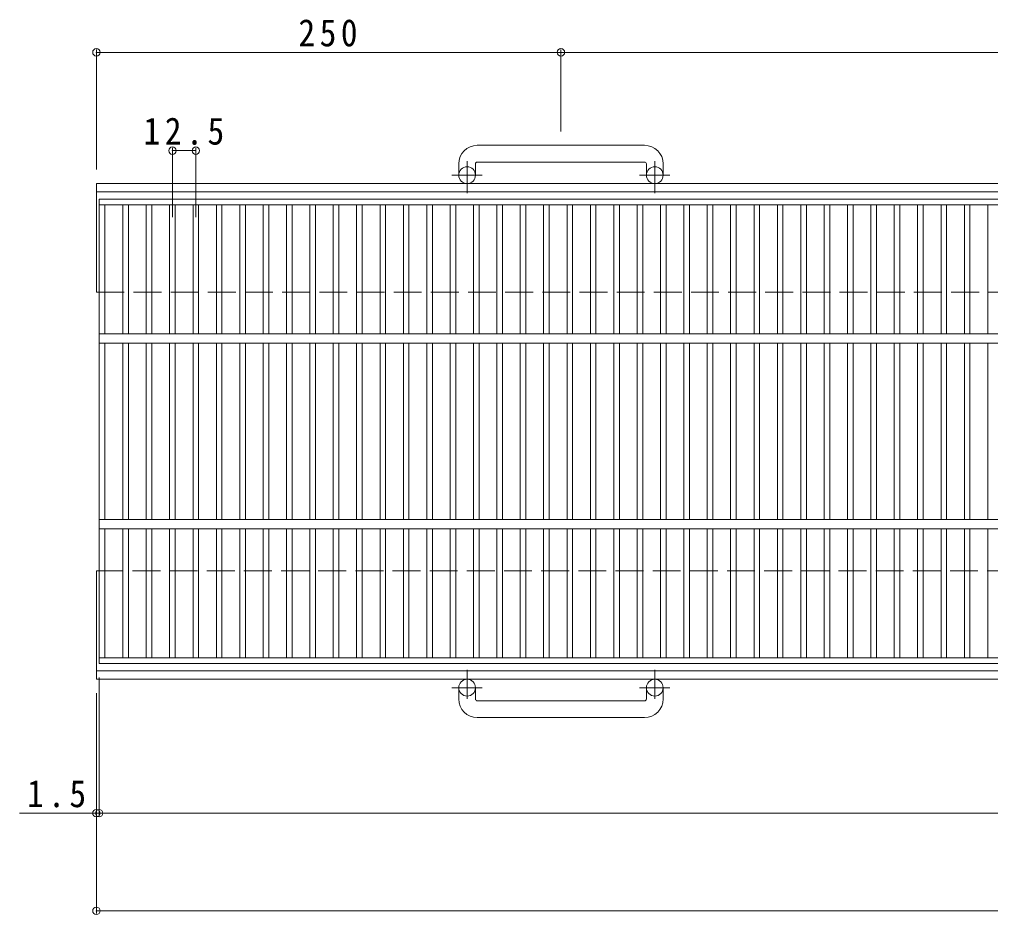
# Model space of a CAD drawing. Units: millimetres, scale not verified. Extents: x -892 to 900, y -688 to 591.
# Drawn here: x -892 to -370, y -11 to 471 of the extents above; entities that cross this region are included whole.
import ezdxf

# ---------------------------------------------------------------- set-up
doc = ezdxf.new("R2010")
doc.units = ezdxf.units.MM
doc.header["$LTSCALE"] = 5
doc.header["$PDMODE"] = 32
doc.header["$PDSIZE"] = 4
doc.linetypes.add('CHAIN1', pattern=[8, 5, -1, 1, -1])
doc.linetypes.add('DASHED3', pattern=[4, 3, -1])
for name, color, linetype, lineweight in [('B-1', 2, 'Continuous', 9), ('B-2', 3, 'Continuous', 9), ('B-4', 7, 'Continuous', 9)]:
    doc.layers.add(name, color=color, linetype=linetype, lineweight=lineweight)
doc.styles.add('ＭＳ ゴシック', font='')
doc.styles.get('ＭＳ ゴシック').set_extended_font_data('MS Gothic')

msp = doc.modelspace()

# ---------------------------------------------------------------- linework, layer by layer
at = {"layer": 'B-1'}
for p, q in [((-555.756, 403.393), (-645.756, 403.393)), ((-655.756, 393.393), (-655.756, 387.293)), ((-646.757, 393.393), (-646.757, 387.293)), ((-645.756, 394.393), (-555.756, 394.393)), ((-554.757, 393.393), (-554.757, 387.293)), ((-545.756, 393.393), (-545.756, 387.293)), ((-850.757, 382.793), (343.663, 382.793)), ((-850.757, 324.293), (-850.757, 382.793)), ((-850.757, 378.293), (343.663, 378.293)), ((-850.757, 115.792), (-850.757, 174.292)), ((343.663, 120.292), (-850.757, 120.292)), ((343.663, 115.792), (-850.757, 115.792)), ((-655.756, 105.193), (-655.756, 111.293)), ((-646.757, 105.193), (-646.757, 111.293)), ((-554.757, 105.193), (-554.757, 111.293)), ((-545.756, 105.193), (-545.756, 111.293)), ((-645.756, 104.193), (-555.756, 104.193)), ((-555.756, 95.193), (-645.756, 95.193))]:
    msp.add_line(p, q, dxfattribs=at)
at = {"layer": 'B-1', "linetype": 'CHAIN1'}
for p, q in [((-651.257, 377.686), (-651.257, 394.783)), ((-550.256, 377.686), (-550.256, 394.783)), ((-643.094, 387.293), (-659.501, 387.293)), ((-542.093, 387.293), (-558.5, 387.293)), ((-651.257, 120.9), (-651.257, 105.303)), ((-550.256, 120.9), (-550.256, 105.303)), ((-643.094, 111.293), (-659.501, 111.293)), ((-542.093, 111.293), (-558.5, 111.293))]:
    msp.add_line(p, q, dxfattribs=at)
at = {"layer": 'B-1', "linetype": 'DASHED3'}
for p, q in [((-850.757, 324.293), (343.663, 324.293)), ((343.663, 174.292), (-850.757, 174.292))]:
    msp.add_line(p, q, dxfattribs=at)
at = {"layer": 'B-1'}
for centre in [(-651.257, 387.293), (-550.257, 387.293), (-651.257, 111.293), (-550.257, 111.293)]:
    msp.add_circle(centre, 4.5, dxfattribs=at)
for centre, radius, start, end in [((-645.756, 393.393), 10, 90, 180), ((-555.756, 393.393), 10, 0, 90), ((-645.756, 393.393), 1, 90, 180), ((-555.756, 393.393), 1, 0, 90), ((-645.756, 105.193), 10, 180, 270), ((-645.756, 105.193), 1, 180, 270), ((-555.756, 105.193), 10, 270, 0), ((-555.756, 105.193), 1, 270, 0)]:
    msp.add_arc(centre, radius, start, end, dxfattribs=at)
at = {"layer": 'B-2'}
for p, q in [((-849.257, 374.293), (147.744, 374.293)), ((-849.257, 124.293), (-849.257, 374.293)), ((-849.257, 371.293), (147.744, 371.293)), ((-846.256, 301.793), (-846.256, 371.293)), ((-836.496, 371.293), (-836.496, 301.793)), ((-833.496, 371.293), (-833.496, 301.793)), ((-823.916, 371.293), (-823.916, 301.793)), ((-820.916, 371.293), (-820.916, 301.793)), ((-811.336, 371.293), (-811.336, 301.793)), ((-808.336, 371.293), (-808.336, 301.793)), ((-798.756, 371.293), (-798.756, 301.793)), ((-795.756, 371.293), (-795.756, 301.793)), ((-786.176, 371.293), (-786.176, 301.793)), ((-783.176, 371.293), (-783.176, 301.793)), ((-773.596, 371.293), (-773.596, 301.793)), ((-770.597, 371.293), (-770.597, 301.793)), ((-761.016, 371.293), (-761.016, 301.793)), ((-758.016, 371.293), (-758.016, 301.793)), ((-748.436, 371.293), (-748.436, 301.793)), ((-745.436, 371.293), (-745.436, 301.793)), ((-735.856, 371.293), (-735.856, 301.793)), ((-732.856, 371.293), (-732.856, 301.793)), ((-723.276, 371.293), (-723.276, 301.793)), ((-720.276, 371.293), (-720.276, 301.793)), ((-710.696, 371.293), (-710.696, 301.793)), ((-707.696, 371.293), (-707.696, 301.793)), ((-698.116, 371.293), (-698.116, 301.793)), ((-695.116, 371.293), (-695.116, 301.793)), ((-685.536, 371.293), (-685.536, 301.793)), ((-682.536, 371.293), (-682.536, 301.793)), ((-672.956, 371.293), (-672.956, 301.793)), ((-669.956, 371.293), (-669.956, 301.793)), ((-660.376, 371.293), (-660.376, 301.793)), ((-657.376, 371.293), (-657.376, 301.793)), ((-647.796, 371.293), (-647.796, 301.793)), ((-644.796, 371.293), (-644.796, 301.793)), ((-635.216, 371.293), (-635.216, 301.793)), ((-632.216, 371.293), (-632.216, 301.793)), ((-622.636, 371.293), (-622.636, 301.793)), ((-619.636, 371.293), (-619.636, 301.793)), ((-610.056, 371.293), (-610.056, 301.793)), ((-607.056, 371.293), (-607.056, 301.793)), ((-597.476, 371.293), (-597.476, 301.793)), ((-594.476, 371.293), (-594.476, 301.793)), ((-584.896, 371.293), (-584.896, 301.793)), ((-581.896, 371.293), (-581.896, 301.793)), ((-572.316, 371.293), (-572.316, 301.793)), ((-569.316, 371.293), (-569.316, 301.793)), ((-559.736, 371.293), (-559.736, 301.793)), ((-556.736, 371.293), (-556.736, 301.793)), ((-547.156, 371.293), (-547.156, 301.793)), ((-544.156, 371.293), (-544.156, 301.793)), ((-534.576, 371.293), (-534.576, 301.793)), ((-531.576, 371.293), (-531.576, 301.793)), ((-521.996, 371.293), (-521.996, 301.793)), ((-518.996, 371.293), (-518.996, 301.793)), ((-509.416, 371.293), (-509.416, 301.793)), ((-506.416, 371.293), (-506.416, 301.793)), ((-496.836, 371.293), (-496.836, 301.793)), ((-493.836, 371.293), (-493.836, 301.793)), ((-484.256, 371.293), (-484.256, 301.793)), ((-481.256, 371.293), (-481.256, 301.793)), ((-471.676, 371.293), (-471.676, 301.793)), ((-468.676, 371.293), (-468.676, 301.793)), ((-459.096, 371.293), (-459.096, 301.793)), ((-456.096, 371.293), (-456.096, 301.793)), ((-446.516, 371.293), (-446.516, 301.793)), ((-443.516, 371.293), (-443.516, 301.793)), ((-433.936, 371.293), (-433.936, 301.793)), ((-430.936, 371.293), (-430.936, 301.793)), ((-421.356, 371.293), (-421.356, 301.793)), ((-418.356, 371.293), (-418.356, 301.793)), ((-408.776, 371.293), (-408.776, 301.793)), ((-405.776, 371.293), (-405.776, 301.793)), ((-396.196, 371.293), (-396.196, 301.793)), ((-393.196, 371.293), (-393.196, 301.793)), ((-383.616, 371.293), (-383.616, 301.793)), ((-380.616, 371.293), (-380.616, 301.793)), ((-371.036, 371.293), (-371.036, 301.793)), ((-849.257, 301.793), (147.744, 301.793)), ((-849.257, 296.793), (147.744, 296.793)), ((-846.256, 201.793), (-846.256, 296.793)), ((-836.496, 296.793), (-836.496, 201.793)), ((-833.496, 296.793), (-833.496, 201.793)), ((-823.916, 296.793), (-823.916, 201.793)), ((-820.916, 296.793), (-820.916, 201.793)), ((-811.336, 296.793), (-811.336, 201.793)), ((-808.336, 296.793), (-808.336, 201.793)), ((-798.756, 296.793), (-798.756, 201.793)), ((-795.756, 296.793), (-795.756, 201.793)), ((-786.176, 296.793), (-786.176, 201.793)), ((-783.176, 296.793), (-783.176, 201.793)), ((-773.596, 296.793), (-773.596, 201.793)), ((-770.597, 296.793), (-770.597, 201.793)), ((-761.016, 296.793), (-761.016, 201.793)), ((-758.016, 296.793), (-758.016, 201.793)), ((-748.436, 296.793), (-748.436, 201.793)), ((-745.436, 296.793), (-745.436, 201.793)), ((-735.856, 296.793), (-735.856, 201.793)), ((-732.856, 296.793), (-732.856, 201.793)), ((-723.276, 296.793), (-723.276, 201.793)), ((-720.276, 296.793), (-720.276, 201.793)), ((-710.696, 296.793), (-710.696, 201.793)), ((-707.696, 296.793), (-707.696, 201.793)), ((-698.116, 296.793), (-698.116, 201.793)), ((-695.116, 296.793), (-695.116, 201.793)), ((-685.536, 296.793), (-685.536, 201.793)), ((-682.536, 296.793), (-682.536, 201.793)), ((-672.956, 296.793), (-672.956, 201.793)), ((-669.956, 296.793), (-669.956, 201.793)), ((-660.376, 296.793), (-660.376, 201.793)), ((-657.376, 296.793), (-657.376, 201.793)), ((-647.796, 296.793), (-647.796, 201.793)), ((-644.796, 296.793), (-644.796, 201.793)), ((-635.216, 296.793), (-635.216, 201.793)), ((-632.216, 296.793), (-632.216, 201.793)), ((-622.636, 296.793), (-622.636, 201.793)), ((-619.636, 296.793), (-619.636, 201.793)), ((-610.056, 296.793), (-610.056, 201.793)), ((-607.056, 296.793), (-607.056, 201.793)), ((-597.476, 296.793), (-597.476, 201.793)), ((-594.476, 296.793), (-594.476, 201.793)), ((-584.896, 296.793), (-584.896, 201.793)), ((-581.896, 296.793), (-581.896, 201.793)), ((-572.316, 296.793), (-572.316, 201.793)), ((-569.316, 296.793), (-569.316, 201.793)), ((-559.736, 296.793), (-559.736, 201.793)), ((-556.736, 296.793), (-556.736, 201.793)), ((-547.156, 296.793), (-547.156, 201.793)), ((-544.156, 296.793), (-544.156, 201.793)), ((-534.576, 296.793), (-534.576, 201.793)), ((-531.576, 296.793), (-531.576, 201.793)), ((-521.996, 296.793), (-521.996, 201.793)), ((-518.996, 296.793), (-518.996, 201.793)), ((-509.416, 296.793), (-509.416, 201.793)), ((-506.416, 296.793), (-506.416, 201.793)), ((-496.836, 296.793), (-496.836, 201.793)), ((-493.836, 296.793), (-493.836, 201.793)), ((-484.256, 296.793), (-484.256, 201.793)), ((-481.256, 296.793), (-481.256, 201.793)), ((-471.676, 296.793), (-471.676, 201.793)), ((-468.676, 296.793), (-468.676, 201.793)), ((-459.096, 296.793), (-459.096, 201.793)), ((-456.096, 296.793), (-456.096, 201.793)), ((-446.516, 296.793), (-446.516, 201.793)), ((-443.516, 296.793), (-443.516, 201.793)), ((-433.936, 296.793), (-433.936, 201.793)), ((-430.936, 296.793), (-430.936, 201.793)), ((-421.356, 296.793), (-421.356, 201.793)), ((-418.356, 296.793), (-418.356, 201.793)), ((-408.776, 296.793), (-408.776, 201.793)), ((-405.776, 296.793), (-405.776, 201.793)), ((-396.196, 296.793), (-396.196, 201.793)), ((-393.196, 296.793), (-393.196, 201.793)), ((-383.616, 296.793), (-383.616, 201.793)), ((-380.616, 296.793), (-380.616, 201.793)), ((-371.036, 296.793), (-371.036, 201.793)), ((-849.257, 201.793), (147.744, 201.793)), ((-849.257, 196.793), (147.744, 196.793)), ((-846.256, 127.293), (-846.256, 196.793)), ((-836.496, 196.793), (-836.496, 127.293)), ((-833.496, 196.793), (-833.496, 127.293)), ((-823.916, 196.793), (-823.916, 127.293)), ((-820.916, 196.793), (-820.916, 127.293)), ((-811.336, 196.793), (-811.336, 127.293)), ((-808.336, 196.793), (-808.336, 127.293)), ((-798.756, 196.793), (-798.756, 127.293)), ((-795.756, 196.793), (-795.756, 127.293)), ((-786.176, 196.793), (-786.176, 127.293)), ((-783.176, 196.793), (-783.176, 127.293)), ((-773.596, 196.793), (-773.596, 127.293)), ((-770.597, 196.793), (-770.597, 127.293)), ((-761.016, 196.793), (-761.016, 127.293)), ((-758.016, 196.793), (-758.016, 127.293)), ((-748.436, 196.793), (-748.436, 127.293)), ((-745.436, 196.793), (-745.436, 127.293)), ((-735.856, 196.793), (-735.856, 127.293)), ((-732.856, 196.793), (-732.856, 127.293)), ((-723.276, 196.793), (-723.276, 127.293)), ((-720.276, 196.793), (-720.276, 127.293)), ((-710.696, 196.793), (-710.696, 127.293)), ((-707.696, 196.793), (-707.696, 127.293)), ((-698.116, 196.793), (-698.116, 127.293)), ((-695.116, 196.793), (-695.116, 127.293)), ((-685.536, 196.793), (-685.536, 127.293)), ((-682.536, 196.793), (-682.536, 127.293)), ((-672.956, 196.793), (-672.956, 127.293)), ((-669.956, 196.793), (-669.956, 127.293)), ((-660.376, 196.793), (-660.376, 127.293)), ((-657.376, 196.793), (-657.376, 127.293)), ((-647.796, 196.793), (-647.796, 127.293)), ((-644.796, 196.793), (-644.796, 127.293)), ((-635.216, 196.793), (-635.216, 127.293)), ((-632.216, 196.793), (-632.216, 127.293)), ((-622.636, 196.793), (-622.636, 127.293)), ((-619.636, 196.793), (-619.636, 127.293)), ((-610.056, 196.793), (-610.056, 127.293)), ((-607.056, 196.793), (-607.056, 127.293)), ((-597.476, 196.793), (-597.476, 127.293)), ((-594.476, 196.793), (-594.476, 127.293)), ((-584.896, 196.793), (-584.896, 127.293)), ((-581.896, 196.793), (-581.896, 127.293)), ((-572.316, 196.793), (-572.316, 127.293)), ((-569.316, 196.793), (-569.316, 127.293)), ((-559.736, 196.793), (-559.736, 127.293)), ((-556.736, 196.793), (-556.736, 127.293)), ((-547.156, 196.793), (-547.156, 127.293)), ((-544.156, 196.793), (-544.156, 127.293)), ((-534.576, 196.793), (-534.576, 127.293)), ((-531.576, 196.793), (-531.576, 127.293)), ((-521.996, 196.793), (-521.996, 127.293)), ((-518.996, 196.793), (-518.996, 127.293)), ((-509.416, 196.793), (-509.416, 127.293)), ((-506.416, 196.793), (-506.416, 127.293)), ((-496.836, 196.793), (-496.836, 127.293)), ((-493.836, 196.793), (-493.836, 127.293)), ((-484.256, 196.793), (-484.256, 127.293)), ((-481.256, 196.793), (-481.256, 127.293)), ((-471.676, 196.793), (-471.676, 127.293)), ((-468.676, 196.793), (-468.676, 127.293)), ((-459.096, 196.793), (-459.096, 127.293)), ((-456.096, 196.793), (-456.096, 127.293)), ((-446.516, 196.793), (-446.516, 127.293)), ((-443.516, 196.793), (-443.516, 127.293)), ((-433.936, 196.793), (-433.936, 127.293)), ((-430.936, 196.793), (-430.936, 127.293)), ((-421.356, 196.793), (-421.356, 127.293)), ((-418.356, 196.793), (-418.356, 127.293)), ((-408.776, 196.793), (-408.776, 127.293)), ((-405.776, 196.793), (-405.776, 127.293)), ((-396.196, 196.793), (-396.196, 127.293)), ((-393.196, 196.793), (-393.196, 127.293)), ((-383.616, 196.793), (-383.616, 127.293)), ((-380.616, 196.793), (-380.616, 127.293)), ((-371.036, 196.793), (-371.036, 127.293)), ((147.744, 127.293), (-849.257, 127.293)), ((147.744, 124.293), (-849.257, 124.293))]:
    msp.add_line(p, q, dxfattribs=at)
at = {"layer": 'B-4'}
for p, q in [((-850.757, 390.293), (-850.757, 454.946)), ((-600.756, 410.893), (-600.756, 454.946)), ((-850.757, 453.446), (-600.756, 453.446)), ((-600.756, 453.446), (-100.756, 453.446)), ((-809.836, 364.645), (-809.836, 402.016)), ((-809.836, 400.516), (-797.256, 400.516)), ((-797.256, 364.645), (-797.256, 402.016)), ((-849.257, 116.793), (-849.257, 42.201)), ((-850.757, 108.292), (-850.757, -10.413)), ((-892.189, 43.701), (147.744, 43.701)), ((-850.757, -8.913), (343.663, -8.913))]:
    msp.add_line(p, q, dxfattribs=at)
for p in [(-850.757, 453.446), (-600.756, 453.446), (-809.836, 400.516), (-797.256, 400.516), (-850.757, 43.701), (-849.257, 43.701), (-850.757, -8.913)]:
    msp.add_point(p, dxfattribs=at)

# ---------------------------------------------------------------- texts
at = {"layer": 'B-4', "color": 2, "char_height": 14.66, "attachment_point": 7, "style": 'ＭＳ ゴシック'}
for s, insert in [('\\T1.27;\\W0.9;250', (-742.006, 456.446)), ('\\T1.28;\\W0.9;12.5', (-825.421, 403.516)), ('\\T1.27;\\W0.9;1.5', (-888.088, 46.701))]:
    msp.add_mtext(s, dxfattribs=dict(at, insert=insert))

doc.saveas('drawing.dxf')
